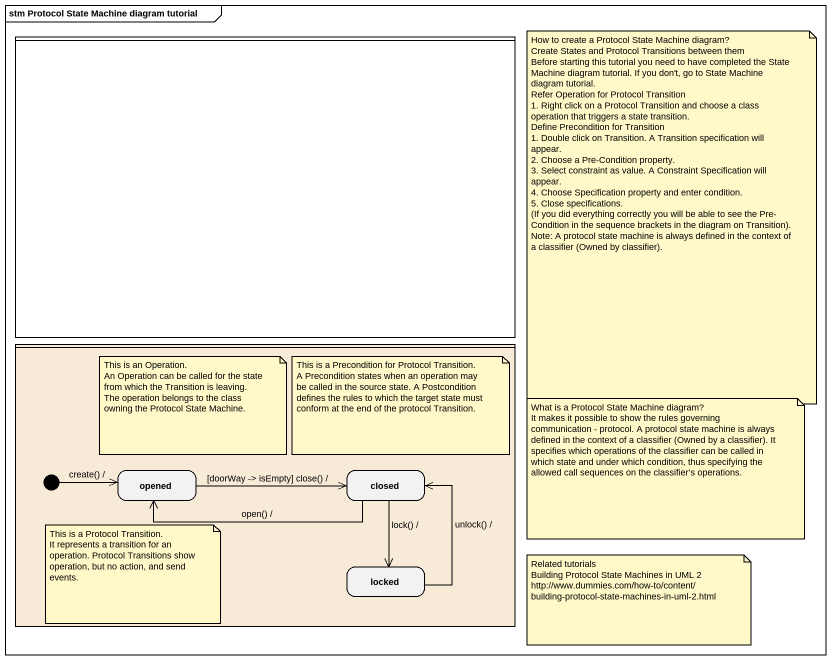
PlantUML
@startuml
mainframe stm Protocol State Machine diagram tutorial
hide empty description
state " " as lane1 <<partition>>
state " " as lane2 <<partition>> #F7EBD8 {
  state opened
  state closed
  state locked
  [*] -right-> opened : create() /
}
opened -right-> closed : [doorWay -> isEmpty] close() /
closed -left-> opened : open() /
closed --> locked : lock() /
locked -up-> closed : unlock() /
note as N1
  How to create a Protocol State Machine diagram?
  Create States and Protocol Transitions between them
  Before starting this tutorial you need to have completed the State Machine diagram tutorial. If you don't, go to State Machine diagram tutorial.
  Refer Operation for Protocol Transition
  1. Right click on a Protocol Transition and choose a class operation that triggers a state transition.
  Define Precondition for Transition
  1. Double click on Transition. A Transition specification will appear.
  2. Choose a Pre-Condition property.
  3. Select constraint as value. A Constraint Specification will appear.
  4. Choose Specification property and enter condition.
  5. Close specifications.
  (If you did everything correctly you will be able to see the Pre- Condition in the sequence brackets in the diagram on Transition).
  Note: A protocol state machine is always defined in the context of a classifier (Owned by classifier).
end note
note as N2
  This is an Operation.
  An Operation can be called for the state from which the Transition is leaving.
  The operation belongs to the class owning the Protocol State Machine.
end note
note as N3
  This is a Precondition for Protocol Transition.
  A Precondition states when an operation may be called in the source state. A Postcondition defines the rules to which the target state must conform at the end of the protocol Transition.
end note
note as N4
  What is a Protocol State Machine diagram?
  It makes it possible to show the rules governing communication - protocol. A protocol state machine is always defined in the context of a classifier (Owned by a classifier). It specifies which operations of the classifier can be called in which state and under which condition, thus specifying the allowed call sequences on the classifier’s operations.
end note
note as N5
  This is a Protocol Transition.
  It represents a transition for an operation. Protocol Transitions show operation, but no action, and send events.
end note
note as N6
  Related tutorials
  Building Protocol State Machines in UML 2
  http://www.dummies.com/how-to/content/
  building-protocol-state-machines-in-uml-2.html
end note
@enduml
